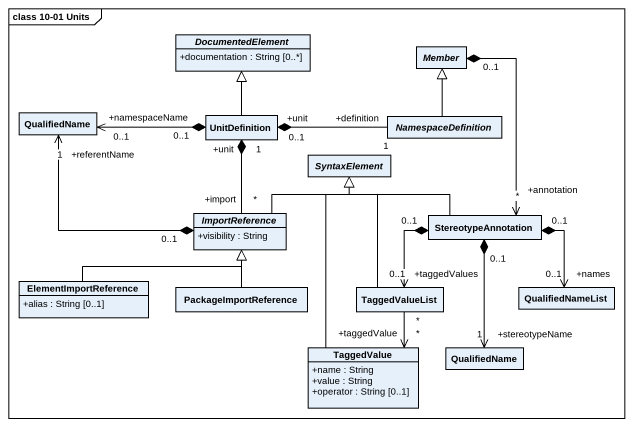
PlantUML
@startuml
mainframe class 10-01 Units
hide circle
hide empty members
skinparam classAttributeIconSize 0
abstract class DocumentedElement {
  +documentation : String [0..*]
}
abstract class Member
class QualifiedName
class UnitDefinition
abstract class NamespaceDefinition
abstract class SyntaxElement
abstract class ImportReference {
  +visibility : String
}
class StereotypeAnnotation
class ElementImportReference {
  +alias : String [0..1]
}
class PackageImportReference
class TaggedValueList
class QualifiedNameList
class TaggedValue {
  +name : String
  +value : String
  +operator : String [0..1]
}
class "QualifiedName" as QualifiedName_2
Member "0..1" *--> "+annotation\n*" StereotypeAnnotation
UnitDefinition -up-|> DocumentedElement
UnitDefinition "0..1" *-left-> "0..1\n+namespaceName" QualifiedName
UnitDefinition "+unit\n0..1" *-right- "+definition\n1" NamespaceDefinition
UnitDefinition "+unit\n1" *-- "*\n+import" ImportReference
NamespaceDefinition -up-|> Member
ImportReference "0..1" *-left-> "+referentName\n1" QualifiedName
ImportReference -up-|> SyntaxElement
StereotypeAnnotation -left-|> SyntaxElement
StereotypeAnnotation "0..1" *--> "+taggedValues\n0..1" TaggedValueList
StereotypeAnnotation "0..1" *--> "+names\n0..1" QualifiedNameList
StereotypeAnnotation "0..1" *--> "+stereotypeName\n1" QualifiedName_2
ElementImportReference -right-|> ImportReference
PackageImportReference -up-|> ImportReference
TaggedValueList -up-|> SyntaxElement
TaggedValueList "*" --> "+taggedValue\n*" TaggedValue
TaggedValue -up-|> SyntaxElement
@enduml
